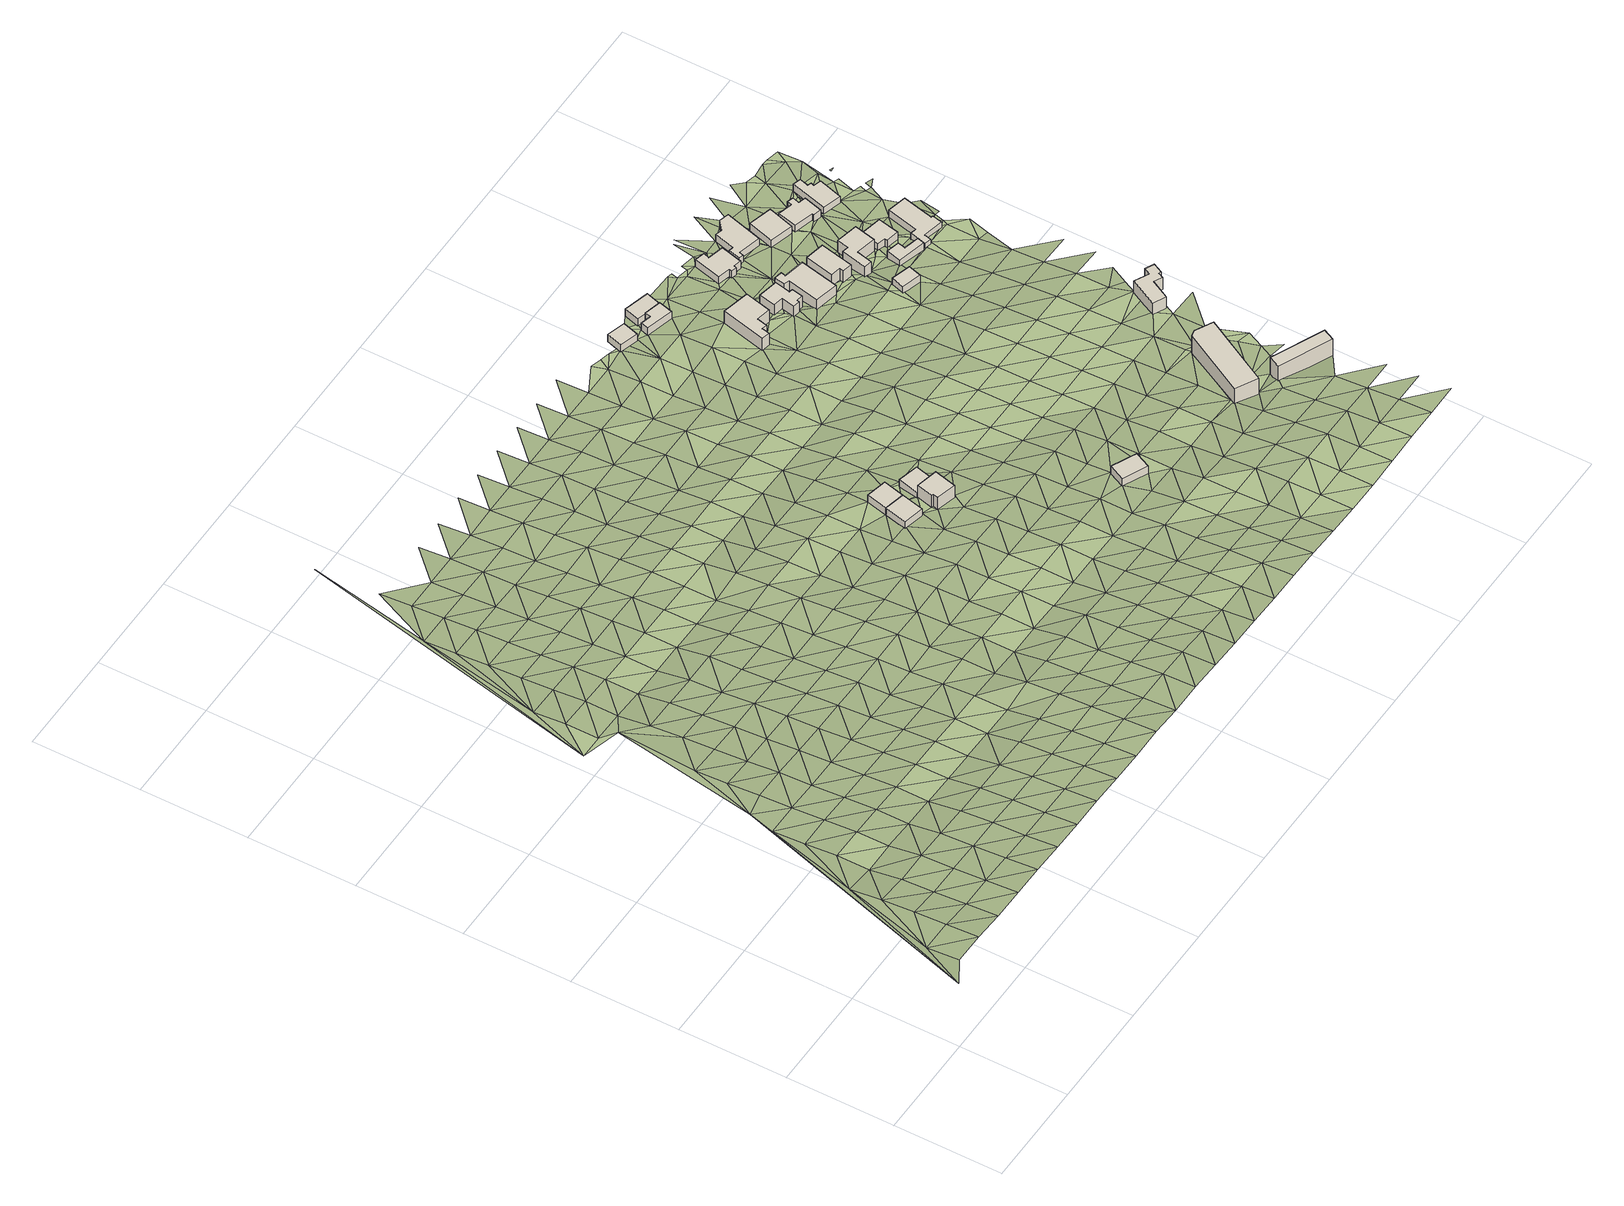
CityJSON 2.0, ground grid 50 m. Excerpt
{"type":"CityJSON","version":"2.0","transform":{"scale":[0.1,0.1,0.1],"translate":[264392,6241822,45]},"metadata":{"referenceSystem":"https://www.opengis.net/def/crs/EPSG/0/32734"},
"CityObjects":{
"building1":{"type":"Building","attributes":{"address":"9 Bideford Road Salt River Cape Town","building":"house","building:levels":1,"building_height":4.1,"plus_code":"4FRW3F73+F8G","ground_height":59.54,"roof_height":63.64},"geometry":[{"type":"Solid","lod":"1","boundaries":[[[[0,1,2,3]],[[1,4,5,2]],[[4,6,7,5]],[[6,0,3,7]],[[3,2,5,7]],[[6,4,1,0]]]]}]},
"building2":{"type":"Building","attributes":{"address":"7 Bideford Road Salt River Cape Town","building":"house","building:levels":1,"building_height":4.1,"plus_code":"4FRW3F73+G89","ground_height":59.38,"roof_height":63.48},"geometry":[{"type":"Solid","lod":"1","boundaries":[[[[8,9,10,11]],[[9,12,13,10]],[[12,14,15,13]],[[14,8,11,15]],[[11,10,13,15]],[[14,12,9,8]]]]}]},
"building3":{"type":"Building","attributes":{"address":"40 The Avenue Salt River Cape Town","building":"house","building:levels":2,"building_height":6.9,"plus_code":"4FRW3F73+F95","ground_height":60.58,"roof_height":67.48},"geometry":[{"type":"Solid","lod":"1","boundaries":[[[[16,17,18,19]],[[17,20,21,18]],[[20,22,23,21]],[[22,24,25,23]],[[24,26,27,25]],[[26,16,19,27]],[[19,18,21,23,25,27]],[[26,24,22,20,17,16]]]]}]},
"building4":{"type":"Building","attributes":{"address":"38 The Avenue Salt River Cape Town","building":"house","building:levels":1,"building_height":4.1,"plus_code":"4FRW3F73+FCJ","ground_height":58.5,"roof_height":62.6},"geometry":[{"type":"Solid","lod":"1","boundaries":[[[[28,29,30,31]],[[29,32,33,30]],[[32,34,35,33]],[[34,28,31,35]],[[31,30,33,35]],[[34,32,29,28]]]]}]},
"building5":{"type":"Building","attributes":{"address":"Queens Park Football Club","building":"clubhouse","building:levels":1,"building_height":4.1,"plus_code":"4FRW3F73+6HQ","ground_height":62.62,"roof_height":66.72},"geometry":[{"type":"Solid","lod":"1","boundaries":[[[[36,37,38,39]],[[37,40,41,38]],[[40,42,43,41]],[[42,36,39,43]],[[39,38,41,43]],[[42,40,37,36]]]]}]},
"building6":{"type":"Building","attributes":{"building":"yes","building:levels":1,"building_height":4.1,"plus_code":"4FRW3F83+2F8","ground_height":48.72,"roof_height":52.82},"geometry":[{"type":"Solid","lod":"1","boundaries":[[[[44,45,46,47]],[[45,48,49,46]],[[48,50,51,49]],[[50,44,47,51]],[[47,46,49,51]],[[50,48,45,44]]]]}]},
"building7":{"type":"Building","attributes":{"address":"32 The Avenue Woodstock 7925 Cape Town","building":"house","building:levels":1,"building_height":4.1,"plus_code":"4FRW3F73+XGQ","ground_height":49.24,"roof_height":53.34},"geometry":[{"type":"Solid","lod":"1","boundaries":[[[[52,53,54,55]],[[53,56,57,54]],[[56,58,59,57]],[[58,60,61,59]],[[60,62,63,61]],[[62,52,55,63]],[[55,54,57,59,61,63]],[[62,60,58,56,53,52]]]]}]},
"building8":{"type":"Building","attributes":{"address":"30 The Avenue Woodstock 7925 Cape Town","building":"house","building:levels":1,"building_height":4.1,"plus_code":"4FRW3F83+2H6","ground_height":48.59,"roof_height":52.69},"geometry":[{"type":"Solid","lod":"1","boundaries":[[[[64,65,66,67]],[[65,68,69,66]],[[68,70,71,69]],[[70,72,73,71]],[[72,64,67,73]],[[67,66,69,71,73]],[[72,70,68,65,64]]]]}]},
"building9":{"type":"Building","attributes":{"address":"98 Upper Balfour Street Salt River Cape Town","building":"house","building:levels":2,"building_height":6.9,"plus_code":"4FRW3F73+VJ7","ground_height":51.2,"roof_height":58.1},"geometry":[{"type":"Solid","lod":"1","boundaries":[[[[74,75,76,77]],[[75,78,79,76]],[[78,80,81,79]],[[80,82,83,81]],[[82,84,85,83]],[[84,86,87,85]],[[86,88,89,87]],[[88,74,77,89]],[[77,76,79,81,83,85,87,89]],[[88,86,84,82,80,78,75,74]]]]}]},
"building10":{"type":"Building","attributes":{"address":"100 Upper Balfour Street Salt River Cape Town","building":"house","building:levels":2,"building_height":6.9,"plus_code":"4FRW3F73+RMW","ground_height":50.18,"roof_height":57.08},"geometry":[{"type":"Solid","lod":"1","boundaries":[[[[90,91,92,93]],[[91,94,95,92]],[[94,96,97,95]],[[96,98,99,97]],[[98,100,101,99]],[[100,102,103,101]],[[102,104,105,103]],[[104,106,107,105]],[[106,108,109,107]],[[108,90,93,109]],[[93,92,95,97,99,101,103,105,107,109]],[[108,106,104,102,100,98,96,94,91,90]]]]}]},
"building11":{"type":"Building","attributes":{"building":"apartments","building:levels":3,"building:flats":"8","building_height":9.7,"plus_code":"4FRW3F73+6V9","ground_height":58.89,"roof_height":68.59},"geometry":[{"type":"Solid","lod":"1","boundaries":[[[[110,111,112,113]],[[111,114,115,112]],[[114,116,117,115]],[[116,118,119,117]],[[118,110,113,119]],[[113,112,115,117,119]],[[118,116,114,111,110]]]]}]},
"building12":{"type":"Building","attributes":{"address":"102 Upper Balfour Street Salt River Cape Town","building":"house","building:levels":2,"building_height":6.9,"plus_code":"4FRW3F73+RPG","ground_height":50.18,"roof_height":57.08},"geometry":[{"type":"Solid","lod":"1","boundaries":[[[[120,121,122,123]],[[121,124,125,122]],[[124,126,127,125]],[[126,128,129,127]],[[128,130,131,129]],[[130,132,133,131]],[[132,134,135,133]],[[134,120,123,135]],[[123,122,125,127,129,131,133,135]],[[134,132,130,128,126,124,121,120]]]]}]},
"building13":{"type":"Building","attributes":{"building":"apartments","building:levels":3,"building:flats":"4","building_height":9.7,"plus_code":"4FRW3F73+4XF","ground_height":60.26,"roof_height":69.96},"geometry":[{"type":"Solid","lod":"1","boundaries":[[[[136,137,138,139]],[[137,140,141,138]],[[140,142,143,141]],[[142,136,139,143]],[[139,138,141,143]],[[142,140,137,136]]]]}]},
"building14":{"type":"Building","attributes":{"address":"99 Upper Balfour Street Salt River Cape Town","building":"house","building:levels":1,"building_height":4.1,"plus_code":"4FRW3F73+XP3","ground_height":48.52,"roof_height":52.62},"geometry":[{"type":"Solid","lod":"1","boundaries":[[[[144,145,146,147]],[[145,148,149,146]],[[148,150,151,149]],[[150,152,153,151]],[[152,154,155,153]],[[154,156,157,155]],[[156,158,159,157]],[[158,160,161,159]],[[160,162,163,161]],[[162,144,147,163]],[[147,146,149,151,153,155,157,159,161,163]],[[162,160,158,156,154,152,150,148,145,144]]]]}]},
"building15":{"type":"Building","attributes":{"address":"104 Upper Balfour Street Salt River Cape Town","building":"house","building:levels":2,"building_height":6.9,"plus_code":"4FRW3F73+RQH","ground_height":51.45,"roof_height":58.35},"geometry":[{"type":"Solid","lod":"1","boundaries":[[[[164,165,166,167]],[[165,168,169,166]],[[168,170,171,169]],[[170,172,173,171]],[[172,174,175,173]],[[174,164,167,175]],[[167,166,169,171,173,175]],[[174,172,170,168,165,164]]]]}]},
"building16":{"type":"Building","attributes":{"building":"yes","building:levels":1,"amenity":"toilets","building_height":4.1,"plus_code":"4FRW3F73+PR4","ground_height":53.14,"roof_height":57.24},"geometry":[{"type":"Solid","lod":"1","boundaries":[[[[176,177,178,179]],[[177,180,181,178]],[[180,182,183,181]],[[182,176,179,183]],[[179,178,181,183]],[[182,180,177,176]]]]}]},
"building17":{"type":"Building","attributes":{"address":"101 Upper Balfour Street Salt River Cape Town","building":"house","building:levels":1,"building_height":4.1,"plus_code":"4FRW3F73+XQG","ground_height":47.98,"roof_height":52.08},"geometry":[{"type":"Solid","lod":"1","boundaries":[[[[184,185,186,187]],[[185,188,189,186]],[[188,190,191,189]],[[190,192,193,191]],[[192,194,195,193]],[[194,196,197,195]],[[196,198,199,197]],[[198,200,201,199]],[[200,202,203,201]],[[202,184,187,203]],[[187,186,189,191,193,195,197,199,201,203]],[[202,200,198,196,194,192,190,188,185,184]]]]}]},
"building18":{"type":"Building","attributes":{"address":"106 Upper Balfour Street Salt River Cape Town","building":"house","building:levels":2,"building_height":6.9,"plus_code":"4FRW3F73+QRX","ground_height":50.69,"roof_height":57.59},"geometry":[{"type":"Solid","lod":"1","boundaries":[[[[204,205,206,207]],[[205,208,209,206]],[[208,210,211,209]],[[210,212,213,211]],[[212,214,215,213]],[[214,216,217,215]],[[216,218,219,217]],[[218,204,207,219]],[[207,206,209,211,213,215,217,219]],[[218,216,214,212,210,208,205,204]]]]}]},
"building19":{"type":"Building","attributes":{"address":"45 Queens Park Road Woodstock Cape Town","building":"house","building:levels":2,"building_height":6.9,"plus_code":"4FRW3F73+9XP","ground_height":57.03,"roof_height":63.93},"geometry":[{"type":"Solid","lod":"1","boundaries":[[[[220,221,222,223]],[[221,224,225,222]],[[224,226,227,225]],[[226,228,229,227]],[[228,230,231,229]],[[230,232,233,231]],[[232,234,235,233]],[[234,236,237,235]],[[236,238,239,237]],[[238,220,223,239]],[[223,222,225,227,229,231,233,235,237,239]],[[238,236,234,232,230,228,226,224,221,220]]]]}]},
"building20":{"type":"Building","attributes":{"address":"Woodstock Cape Town","building":"house","building:levels":1,"building_height":4.1,"plus_code":"4FRW3F73+PVP","ground_height":51.09,"roof_height":55.19},"geometry":[{"type":"Solid","lod":"1","boundaries":[[[[240,241,242,243]],[[241,244,245,242]],[[244,246,247,245]],[[246,248,249,247]],[[248,250,251,249]],[[250,240,243,251]],[[243,242,245,247,249,251]],[[250,248,246,244,241,240]]]]}]},
"building21":{"type":"Building","attributes":{"address":"103 Upper Balfour Street Salt River Cape Town","building":"house","building:levels":1,"building_height":4.1,"plus_code":"4FRW3F73+WRP","ground_height":48.43,"roof_height":52.53},"geometry":[{"type":"Solid","lod":"1","boundaries":[[[[252,253,254,255]],[[253,256,257,254]],[[256,258,259,257]],[[258,252,255,259]],[[255,254,257,259]],[[258,256,253,252]]]]}]},
"building22":{"type":"Building","attributes":{"address":"108 Upper Balfour Street Salt River Cape Town","building":"house","building:levels":1,"building_height":4.1,"plus_code":"4FRW3F73+QWR","ground_height":50.17,"roof_height":54.27},"geometry":[{"type":"Solid","lod":"1","boundaries":[[[[260,261,262,263]],[[261,264,265,262]],[[264,266,267,265]],[[266,268,269,267]],[[268,270,271,269]],[[270,260,263,271]],[[263,262,265,267,269,271]],[[270,268,266,264,261,260]]]]}]},
"building23":{"type":"Building","attributes":{"address":"105 Upper Balfour Street Salt River Cape Town","building":"house","building:levels":1,"building_height":4.1,"plus_code":"4FRW3F73+WV8","ground_height":48.19,"roof_height":52.29},"geometry":[{"type":"Solid","lod":"1","boundaries":[[[[272,273,274,275]],[[273,276,277,274]],[[276,278,279,277]],[[278,280,281,279]],[[280,282,283,281]],[[282,284,285,283]],[[284,286,287,285]],[[286,288,289,287]],[[288,290,291,289]],[[290,272,275,291]],[[275,274,277,279,281,283,285,287,289,291]],[[290,288,286,284,282,280,278,276,273,272]]]]}]},
"building24":{"type":"Building","attributes":{"address":"110 Upper Balfour Street Salt River Cape Town","building":"house","building:levels":1,"building_height":4.1,"plus_code":"4FRW3F73+QXF","ground_height":49.71,"roof_height":53.81},"geometry":[{"type":"Solid","lod":"1","boundaries":[[[[292,293,294,295]],[[293,296,297,294]],[[296,298,299,297]],[[298,300,301,299]],[[300,302,303,301]],[[302,304,305,303]],[[304,306,307,305]],[[306,308,309,307]],[[308,310,311,309]],[[310,292,295,311]],[[295,294,297,299,301,303,305,307,309,311]],[[310,308,306,304,302,300,298,296,293,292]]]]}]},
"building25":{"type":"Building","attributes":{"address":"107 Upper Balfour Street Salt River Cape Town","building":"house","building:levels":1,"building_height":4.1,"plus_code":"4FRW3F73+WW5","ground_height":47.92,"roof_height":52.02},"geometry":[{"type":"Solid","lod":"1","boundaries":[[[[312,313,314,315]],[[313,316,317,314]],[[316,318,319,317]],[[318,320,321,319]],[[320,322,323,321]],[[322,324,325,323]],[[324,326,327,325]],[[326,312,315,327]],[[315,314,317,319,321,323,325,327]],[[326,324,322,320,318,316,313,312]]]]}]},
"terrain1":{"type":"TINRelief","geometry":[{"type":"CompositeSurface","lod":"1","boundaries":[[[328,329,330]],[[328,331,329]],[[329,332,330]],[[329,331,333]],[[334,329,333]],[[335,329,334]],[[331,336,333]],[[335,332,329]],[[337,334,333]],[[330,332,338]],[[337,333,336]],[[335,334,339]],[[334,337,339]],[[332,335,340]],[[336,341,337]],[[339,342,335]],[[343,330,338]],[[340,335,342]],[[339,337,344]],[[344,337,341]],[[332,340,345]],[[346,342,339]],[[347,332,345]],[[344,346,339]],[[342,348,340]],[[347,338,332]],[[344,341,349]],[[346,348,342]],[[345,340,350]],[[348,350,340]],[[346,344,351]],[[344,349,352]],[[347,345,353]],[[348,346,351]],[[350,353,345]],[[344,352,351]],[[354,338,347]],[[353,354,347]],[[350,348,355]],[[352,349,356]],[[351,357,348]],[[358,343,338]],[[350,355,353]],[[354,358,338]],[[348,357,355]],[[352,359,351]],[[356,359,352]],[[354,353,360]],[[357,351,361]],[[343,358,362]],[[353,355,360]],[[359,361,351]],[[358,354,363]],[[364,343,362]],[[360,363,354]],[[355,357,365]],[[356,366,359]],[[367,343,364]],[[361,368,357]],[[362,358,369]],[[355,365,360]],[[358,363,370]],[[357,368,365]],[[361,359,371]],[[362,369,364]],[[369,358,370]],[[359,366,371]],[[363,360,372]],[[367,373,343]],[[368,361,374]],[[372,360,365]],[[367,364,375]],[[371,374,361]],[[370,363,376]],[[375,364,369]],[[377,365,368]],[[376,363,372]],[[366,378,371]],[[368,374,377]],[[379,367,375]],[[380,369,370]],[[372,365,381]],[[370,376,382]],[[374,371,383]],[[384,385,386]],[[387,367,379]],[[377,381,365]],[[386,373,384]],[[367,387,373]],[[380,370,382]],[[383,371,378]],[[375,369,388]],[[376,372,389]],[[385,390,386]],[[374,391,377]],[[372,381,389]],[[369,380,388]],[[391,374,383]],[[379,375,392]],[[376,393,382]],[[381,377,394]],[[395,384,373]],[[393,376,389]],[[396,373,387]],[[385,384,397]],[[387,379,392]],[[378,398,383]],[[392,375,388]],[[394,377,391]],[[395,373,396]],[[399,380,382]],[[381,400,389]],[[384,395,397]],[[393,401,382]],[[390,385,402]],[[396,387,403]],[[391,383,404]],[[400,381,394]],[[405,386,390]],[[387,392,403]],[[399,382,401]],[[383,398,404]],[[406,388,380]],[[407,393,389]],[[402,385,397]],[[394,391,408]],[[389,400,407]],[[409,395,396]],[[403,410,396]],[[380,399,406]],[[404,408,391]],[[411,392,388]],[[401,393,412]],[[413,390,402]],[[409,396,410]],[[393,407,412]],[[414,397,395]],[[403,392,411]],[[400,394,415]],[[398,416,404]],[[413,417,390]],[[411,388,406]],[[394,408,418]],[[399,401,419]],[[400,415,407]],[[420,390,417]],[[395,409,414]],[[412,421,401]],[[394,418,415]],[[402,397,422]],[[423,410,403]],[[408,404,424]],[[399,419,406]],[[390,420,405]],[[403,411,423]],[[419,401,421]],[[424,404,416]],[[422,413,402]],[[412,407,425]],[[422,397,414]],[[410,426,409]],[[408,427,418]],[[425,407,415]],[[406,428,411]],[[423,426,410]],[[408,424,427]],[[413,429,417]],[[430,421,412]],[[386,405,431]],[[428,406,419]],[[414,409,432]],[[418,433,415]],[[413,422,429]],[[425,430,412]],[[423,411,434]],[[424,416,435]],[[426,432,409]],[[418,427,433]],[[434,411,428]],[[436,420,417]],[[422,414,437]],[[438,419,421]],[[415,439,425]],[[429,440,417]],[[430,441,421]],[[424,442,427]],[[432,437,414]],[[439,415,433]],[[423,443,426]],[[419,438,428]],[[436,417,440]],[[423,434,444]],[[438,421,441]],[[435,442,424]],[[445,405,420]],[[429,422,446]],[[430,425,447]],[[433,427,448]],[[437,446,422]],[[423,444,443]],[[439,449,425]],[[432,426,450]],[[434,428,451]],[[420,436,445]],[[442,448,427]],[[452,440,429]],[[441,430,447]],[[428,438,451]],[[425,449,447]],[[437,432,450]],[[439,433,453]],[[446,452,429]],[[426,443,450]],[[434,454,444]],[[455,442,435]],[[456,405,445]],[[448,453,433]],[[440,457,436]],[[454,434,451]],[[438,441,458]],[[459,449,439]],[[405,456,460]],[[452,457,440]],[[447,461,441]],[[446,437,462]],[[443,444,463]],[[442,464,448]],[[450,465,437]],[[453,459,439]],[[445,436,466]],[[438,458,451]],[[444,454,463]],[[461,458,441]],[[464,442,455]],[[447,449,467]],[[457,466,436]],[[437,465,462]],[[452,446,468]],[[450,443,469]],[[453,448,470]],[[459,467,449]],[[456,445,471]],[[472,454,451]],[[469,443,463]],[[448,464,470]],[[457,452,468]],[[473,461,447]],[[466,471,445]],[[446,462,468]],[[472,451,458]],[[474,465,450]],[[459,453,475]],[[467,473,447]],[[460,456,476]],[[469,474,450]],[[470,475,453]],[[463,454,477]],[[464,455,478]],[[471,476,456]],[[454,472,479]],[[457,480,466]],[[481,458,461]],[[468,482,457]],[[473,483,461]],[[462,465,484]],[[477,469,463]],[[459,485,467]],[[464,478,470]],[[474,486,465]],[[477,454,479]],[[459,475,487]],[[455,488,478]],[[458,481,472]],[[457,482,480]],[[461,483,481]],[[471,466,489]],[[462,484,468]],[[465,486,484]],[[459,487,485]],[[474,469,490]],[[473,467,491]],[[475,470,492]],[[476,471,489]],[[472,493,479]],[[466,480,489]],[[490,469,477]],[[492,470,478]],[[494,482,468]],[[483,473,491]],[[472,481,493]],[[467,485,491]],[[486,474,495]],[[487,475,496]],[[468,484,494]],[[490,495,474]],[[496,475,492]],[[480,482,497]],[[498,477,479]],[[499,478,488]],[[489,500,476]],[[493,501,479]],[[502,484,486]],[[481,483,503]],[[485,487,504]],[[482,494,497]],[[491,505,483]],[[490,477,498]],[[478,499,492]],[[506,476,500]],[[502,486,495]],[[498,479,501]],[[504,487,496]],[[488,507,499]],[[489,480,508]],[[481,503,493]],[[483,505,503]],[[509,494,484]],[[491,485,510]],[[508,480,497]],[[511,495,490]],[[496,492,512]],[[509,484,502]],[[510,485,504]],[[513,500,489]],[[501,493,514]],[[490,498,511]],[[492,499,512]],[[515,505,491]],[[508,513,489]],[[514,493,503]],[[497,494,516]],[[494,509,517]],[[510,515,491]],[[518,502,495]],[[501,519,498]],[[504,496,520]],[[511,521,495]],[[512,522,496]],[[516,508,497]],[[499,507,523]],[[513,524,500]],[[516,494,517]],[[519,501,514]],[[502,518,509]],[[525,503,505]],[[520,510,504]],[[518,495,521]],[[515,526,505]],[[520,496,522]],[[511,498,527]],[[499,523,512]],[[528,500,524]],[[507,529,523]],[[527,498,519]],[[505,526,525]],[[513,508,530]],[[509,531,517]],[[514,503,532]],[[508,516,533]],[[534,521,511]],[[515,510,535]],[[522,512,536]],[[509,518,531]],[[510,520,537]],[[524,513,530]],[[519,514,532]],[[508,533,530]],[[534,511,527]],[[503,525,532]],[[523,536,512]],[[516,517,538]],[[526,515,535]],[[510,537,535]],[[522,539,520]],[[531,538,517]],[[518,521,540]],[[521,534,541]],[[536,539,522]],[[542,533,516]],[[543,527,519]],[[544,523,529]],[[530,545,524]],[[532,546,519]],[[518,540,531]],[[547,525,526]],[[537,520,548]],[[538,542,516]],[[540,521,541]],[[535,549,526]],[[523,544,536]],[[550,524,545]],[[543,519,546]],[[539,548,520]],[[529,551,544]],[[530,533,552]],[[534,527,553]],[[525,547,532]],[[526,549,547]],[[538,531,554]],[[537,555,535]],[[542,552,533]],[[553,541,534]],[[539,536,556]],[[554,531,540]],[[553,527,543]],[[548,555,537]],[[557,545,530]],[[558,546,532]],[[536,544,556]],[[538,559,542]],[[549,535,560]],[[552,557,530]],[[532,547,558]],[[548,539,561]],[[559,538,554]],[[555,560,535]],[[562,540,541]],[[541,553,563]],[[556,561,539]],[[543,546,564]],[[544,551,565]],[[557,566,545]],[[558,567,546]],[[542,568,552]],[[540,562,554]],[[547,549,569]],[[542,559,570]],[[562,541,563]],[[560,571,549]],[[543,564,553]],[[548,572,555]],[[544,565,556]],[[573,545,566]],[[546,567,564]],[[548,561,574]],[[551,575,565]],[[569,558,547]],[[542,570,568]],[[549,571,569]],[[557,552,576]],[[554,577,559]],[[548,574,572]],[[578,563,553]],[[560,555,579]],[[561,556,580]],[[554,562,577]],[[581,567,558]],[[566,557,576]],[[552,568,576]],[[578,553,564]],[[580,556,565]],[[559,582,570]],[[571,560,579]],[[558,569,583]],[[555,572,579]],[[561,584,574]],[[558,583,581]],[[582,559,577]],[[562,563,585]],[[1,564,567]],[[563,578,586]],[[584,561,580]],[[568,570,587]],[[588,565,575]],[[567,581,1]],[[576,589,566]],[[562,585,577]],[[569,571,590]],[[572,574,591]],[[570,582,587]],[[585,563,586]],[[579,592,571]],[[565,588,580]],[[578,564,593]],[[594,566,589]],[[591,574,584]],[[575,595,588]],[[576,568,596]],[[583,569,590]],[[583,597,581]],[[571,592,590]],[[593,564,1]],[[598,582,577]],[[579,572,599]],[[596,568,587]],[[578,600,586]],[[580,601,584]],[[598,577,585]],[[599,572,591]],[[602,589,576]],[[22,597,583]],[[580,588,601]],[[578,593,600]],[[603,592,579]],[[596,602,576]],[[583,590,604]],[[583,604,22]],[[587,582,605]],[[582,598,606]],[[599,603,579]],[[17,597,22]],[[607,585,586]],[[591,584,608]],[[588,595,609]],[[600,610,586]],[[601,611,584]],[[597,17,16]],[[605,596,587]],[[17,22,20]],[[597,16,0]],[[602,612,589]],[[605,582,606]],[[600,593,12]],[[585,607,598]],[[590,592,613]],[[608,599,591]],[[607,586,610]],[[603,614,592]],[[608,584,611]],[[588,615,601]],[[616,0,16]],[[617,22,604]],[[618,589,612]],[[604,590,613]],[[592,614,613]],[[609,615,588]],[[0,616,619]],[[0,619,12]],[[602,596,620]],[[598,621,606]],[[596,605,622]],[[26,616,16]],[[610,600,623]],[[603,599,624]],[[611,601,625]],[[600,12,623]],[[598,607,621]],[[599,608,626]],[[612,602,620]],[[627,12,619]],[[604,628,617]],[[596,622,620]],[[615,625,601]],[[616,26,629]],[[614,603,624]],[[628,604,613]],[[599,626,624]],[[12,627,623]],[[605,606,630]],[[610,631,607]],[[611,632,608]],[[621,633,606]],[[627,619,29]],[[615,609,634]],[[631,610,623]],[[625,632,611]],[[617,635,26]],[[630,622,605]],[[620,636,612]],[[630,606,633]],[[617,628,635]],[[26,635,629]],[[607,637,621]],[[613,614,638]],[[639,626,608]],[[624,640,614]],[[629,635,29]],[[627,641,623]],[[625,615,642]],[[643,612,636]],[[607,631,637]],[[632,639,608]],[[627,29,641]],[[620,622,644]],[[628,613,638]],[[614,640,638]],[[634,642,615]],[[633,621,645]],[[624,626,646]],[[644,622,630]],[[635,641,29]],[[631,623,647]],[[648,632,625]],[[645,621,637]],[[639,649,626]],[[650,636,620]],[[628,651,635]],[[641,647,623]],[[648,625,642]],[[649,646,626]],[[633,652,630]],[[653,640,624]],[[644,650,620]],[[651,628,638]],[[631,654,637]],[[655,639,632]],[[633,645,652]],[[624,646,653]],[[635,656,641]],[[642,634,657]],[[654,631,647]],[[655,632,648]],[[644,630,658]],[[650,659,636]],[[656,635,651]],[[660,645,637]],[[661,638,640]],[[630,652,658]],[[640,653,662]],[[37,646,649]],[[647,641,663]],[[664,649,639]],[[636,659,665]],[[654,660,637]],[[639,655,666]],[[638,661,651]],[[667,648,642]],[[663,641,656]],[[661,640,662]],[[657,668,642]],[[669,650,644]],[[645,670,652]],[[671,644,658]],[[664,639,666]],[[647,672,654]],[[649,664,37]],[[660,670,645]],[[668,667,642]],[[656,651,673]],[[655,648,674]],[[669,644,671]],[[672,647,663]],[[659,650,675]],[[651,661,673]],[[658,652,676]],[[660,654,677]],[[674,666,655]],[[662,653,678]],[[670,679,652]],[[674,648,667]],[[680,663,656]],[[657,681,668]],[[650,669,675]],[[677,654,672]],[[37,664,682]],[[40,37,682]],[[678,653,40]],[[652,679,676]],[[673,680,656]],[[671,658,683]],[[661,662,684]],[[685,659,675]],[[670,660,686]],[[663,687,672]],[[664,666,688]],[[660,677,689]],[[666,674,690]],[[682,678,40]],[[661,684,673]],[[667,668,691]],[[658,676,683]],[[680,687,663]],[[684,662,678]],[[681,692,668]],[[693,669,671]],[[679,670,686]],[[688,682,664]],[[660,689,686]],[[666,690,688]],[[667,691,674]],[[691,668,692]],[[694,685,675]],[[677,672,695]],[[673,696,680]],[[669,697,675]],[[693,671,683]],[[687,698,672]],[[696,673,684]],[[699,694,675]],[[676,679,700]],[[689,677,695]],[[678,682,701]],[[702,690,674]],[[686,703,679]],[[672,698,695]],[[682,688,704]],[[697,669,693]],[[687,680,705]],[[692,681,706]],[[699,675,697]],[[702,674,691]],[[679,703,700]],[[680,696,705]],[[682,704,701]],[[707,683,676]],[[689,708,686]],[[684,678,709]],[[699,697,710]],[[698,687,711]],[[688,690,712]],[[695,708,689]],[[690,702,713]],[[693,714,697]],[[709,696,684]],[[715,691,692]],[[676,700,707]],[[705,711,687]],[[709,678,701]],[[706,716,692]],[[710,697,45]],[[693,683,717]],[[703,686,718]],[[712,704,688]],[[712,690,713]],[[719,714,693]],[[697,714,719]],[[698,720,695]],[[691,715,702]],[[708,718,686]],[[715,692,716]],[[721,705,696]],[[717,683,707]],[[698,711,720]],[[693,722,719]],[[700,703,723]],[[704,724,701]],[[721,696,709]],[[717,722,693]],[[708,695,725]],[[702,726,713]],[[718,727,703]],[[704,712,724]],[[700,723,707]],[[703,727,723]],[[711,705,728]],[[729,716,706]],[[720,725,695]],[[702,715,726]],[[719,722,730]],[[719,730,731]],[[728,705,721]],[[718,708,732]],[[733,709,701]],[[724,734,701]],[[730,735,731]],[[713,736,712]],[[737,720,711]],[[708,725,732]],[[738,713,726]],[[739,723,727]],[[707,723,75]],[[707,75,717]],[[709,733,721]],[[715,716,740]],[[730,741,735]],[[735,68,731]],[[722,717,742]],[[737,711,728]],[[733,701,734]],[[729,743,716]],[[730,744,741]],[[727,718,745]],[[724,712,746]],[[713,738,736]],[[739,727,747]],[[748,735,741]],[[748,741,744]],[[739,747,749]],[[725,720,750]],[[715,740,726]],[[732,745,718]],[[740,716,743]],[[728,721,751]],[[746,712,736]],[[750,720,737]],[[752,742,717]],[[753,734,724]],[[717,75,752]],[[721,733,751]],[[754,732,725]],[[726,755,738]],[[727,756,747]],[[727,745,757]],[[746,753,724]],[[758,747,759]],[[760,737,728]],[[743,729,761]],[[754,725,750]],[[755,726,740]],[[762,736,738]],[[751,760,728]],[[757,756,727]],[[742,763,52]],[[745,732,764]],[[733,734,765]],[[753,766,734]],[[742,752,763]],[[747,756,759]],[[737,767,750]],[[752,75,74]],[[764,732,754]],[[738,755,768]],[[763,769,52]],[[738,768,762]],[[733,765,751]],[[740,743,770]],[[760,767,737]],[[765,734,766]],[[761,771,743]],[[772,757,745]],[[773,759,774]],[[759,756,774]],[[736,775,746]],[[773,776,759]],[[755,740,770]],[[772,745,764]],[[770,743,771]],[[776,74,759]],[[756,757,777]],[[746,775,753]],[[763,752,778]],[[779,754,750]],[[751,780,760]],[[774,781,773]],[[767,782,750]],[[774,756,781]],[[752,74,778]],[[783,777,757]],[[784,769,763]],[[768,785,762]],[[780,751,765]],[[74,776,786]],[[766,753,775]],[[754,779,764]],[[787,768,755]],[[788,757,772]],[[783,757,788]],[[750,782,779]],[[777,789,790]],[[74,786,778]],[[140,762,785]],[[791,762,140]],[[767,760,792]],[[793,771,761]],[[777,783,789]],[[787,755,770]],[[90,786,776]],[[785,768,787]],[[763,778,794]],[[760,780,792]],[[795,784,763]],[[763,794,795]],[[772,764,796]],[[765,766,797]],[[783,798,789]],[[799,800,801]],[[782,767,802]],[[803,770,771]],[[762,791,111]],[[799,789,798]],[[804,766,775]],[[126,786,90]],[[764,779,796]],[[800,90,801]],[[805,778,786]],[[783,788,806]],[[780,765,797]],[[798,800,799]],[[792,802,767]],[[797,766,804]],[[794,778,807]],[[784,795,808]],[[90,800,126]],[[791,140,809]],[[788,772,810]],[[811,786,126]],[[807,778,805]],[[805,786,811]],[[812,795,794]],[[779,782,813]],[[770,814,787]],[[796,810,772]],[[787,136,785]],[[807,150,794]],[[780,815,792]],[[775,816,804]],[[817,807,805]],[[802,813,782]],[[812,794,150]],[[811,126,124]],[[806,788,818]],[[815,780,797]],[[797,804,816]],[[791,809,819]],[[150,820,812]],[[821,796,779]],[[111,791,822]],[[811,823,805]],[[788,810,818]],[[791,819,822]],[[124,121,824]],[[810,796,825]],[[826,806,827]],[[802,792,828]],[[813,821,779]],[[140,137,809]],[[806,826,824]],[[824,811,124]],[[811,829,823]],[[820,150,830]],[[831,823,829]],[[827,806,818]],[[815,828,792]],[[832,826,827]],[[150,148,830]],[[833,810,825]],[[177,825,796]],[[829,811,834]],[[797,816,835]],[[826,165,824]],[[111,836,816]],[[837,813,802]],[[145,838,148]],[[821,839,796]],[[818,810,840]],[[833,840,810]],[[815,797,841]],[[842,829,834]],[[818,843,827]],[[809,844,819]],[[838,830,148]],[[829,842,845]],[[796,839,177]],[[824,846,811]],[[828,837,802]],[[144,838,145]],[[829,845,144]],[[111,822,847]],[[840,843,818]],[[822,819,847]],[[836,835,816]],[[830,838,848]],[[811,849,834]],[[847,836,111]],[[824,165,846]],[[833,850,840]],[[851,821,813]],[[835,841,797]],[[144,845,852]],[[853,843,840]],[[811,846,849]],[[837,851,813]],[[192,838,144]],[[854,855,834]],[[833,180,856]],[[144,852,192]],[[857,828,815]],[[841,858,815]],[[859,850,833]],[[165,164,846]],[[860,838,192]],[[839,856,177]],[[843,853,164]],[[859,833,856]],[[856,180,177]],[[861,839,821]],[[854,834,849]],[[828,862,837]],[[841,835,863]],[[857,815,858]],[[851,861,821]],[[864,865,850]],[[205,164,853]],[[850,859,866]],[[853,208,205]],[[867,856,839]],[[835,836,868]],[[866,864,850]],[[841,857,858]],[[857,862,828]],[[854,849,869]],[[837,870,851]],[[188,192,190]],[[846,164,871]],[[861,867,839]],[[846,872,849]],[[873,865,864]],[[874,869,849]],[[856,875,859]],[[837,862,870]],[[164,205,871]],[[185,854,869]],[[876,864,866]],[[188,877,192]],[[873,864,876]],[[851,878,861]],[[871,872,846]],[[874,185,869]],[[867,879,856]],[[880,871,205]],[[862,857,881]],[[880,205,204]],[[866,882,876]],[[879,875,856]],[[851,870,878]],[[882,866,250]],[[883,873,876]],[[188,185,877]],[[884,876,882]],[[873,883,204]],[[867,861,885]],[[886,250,887]],[[888,872,871]],[[870,862,889]],[[889,862,881]],[[890,882,250]],[[891,872,888]],[[878,885,861]],[[892,879,867]],[[874,893,185]],[[875,879,894]],[[894,886,875]],[[871,880,895]],[[204,895,880]],[[896,888,871]],[[886,897,250]],[[898,872,891]],[[894,879,892]],[[253,872,898]],[[250,897,890]],[[893,874,253]],[[897,886,894]],[[899,204,883]],[[892,867,900]],[[888,896,901]],[[253,898,891]],[[902,878,870]],[[900,867,885]],[[903,890,897]],[[871,895,896]],[[893,904,185]],[[903,270,890]],[[905,903,897]],[[899,883,270]],[[895,204,899]],[[253,891,906]],[[253,906,893]],[[907,892,908]],[[906,891,909]],[[878,910,885]],[[903,905,293]],[[270,903,293]],[[900,911,892]],[[885,912,900]],[[899,913,895]],[[293,899,270]],[[911,908,892]],[[914,895,913]],[[895,914,280]],[[282,280,284]],[[893,906,915]],[[916,913,899]],[[280,914,917]],[[913,916,914]],[[906,284,918]],[[284,280,917]],[[912,919,900]],[[911,900,919]],[[920,908,911]],[[920,921,908]],[[893,922,923]],[[924,899,293]],[[914,918,917]],[[922,893,915]],[[921,925,926]],[[917,918,284]],[[924,916,899]],[[911,919,920]],[[925,921,920]],[[906,918,915]],[[925,927,926]],[[924,293,927]],[[925,928,929]],[[918,930,915]],[[927,925,929]],[[931,922,915]],[[932,933,930]],[[916,924,934]],[[313,933,935]],[[916,934,936]],[[916,937,313]],[[916,936,937]],[[930,933,938]],[[939,934,924]],[[940,931,915]],[[313,938,933]],[[934,941,936]],[[915,930,942]],[[943,937,936]],[[313,937,938]],[[942,940,915]],[[939,944,945]],[[938,946,930]],[[946,942,930]],[[937,946,938]],[[940,942,947]],[[948,949,950]],[[951,947,942]],[[946,951,942]]]}]}
},
"vertices":[
[2296,1660,145],[2202,1682,145],[2202,1682,186],[2296,1660,186],[2177,1577,145],[2177,1577,186],[2272,1555,145],[2272,1555,186],
[2202,1682,144],[2296,1660,144],[2296,1660,185],[2202,1682,185],[2320,1759,144],[2320,1759,185],[2224,1780,144],[2224,1780,185],
[2340,1619,156],[2323,1542,156],[2323,1542,225],[2340,1619,225],[2331,1540,156],[2331,1540,225],[2325,1515,156],[2325,1515,225],[2416,1493,156],[2416,1493,225],[2441,1596,156],[2441,1596,225],
[2439,1600,135],[2463,1698,135],[2463,1698,176],[2439,1600,176],[2368,1721,135],[2368,1721,176],[2344,1623,135],[2344,1623,176],
[2797,947,176],[2911,895,176],[2911,895,217],[2797,947,217],[2946,970,176],[2946,970,217],[2833,1023,176],[2833,1023,217],
[2601,3141,37],[2517,3166,37],[2517,3166,78],[2601,3141,78],[2495,3092,37],[2495,3092,78],[2579,3067,37],[2579,3067,78],
[2767,3076,42],[2690,3096,42],[2690,3096,83],[2767,3076,83],[2683,3068,42],[2683,3068,83],[2634,3081,42],[2634,3081,83],[2624,3044,42],[2624,3044,83],[2750,3011,42],[2750,3011,83],
[2767,3076,36],[2788,3146,36],[2788,3146,77],[2767,3076,77],[2672,3178,36],[2672,3178,77],[2650,3108,36],[2650,3108,77],[2690,3096,36],[2690,3096,77],
[2949,2782,62],[2822,2811,62],[2822,2811,131],[2949,2782,131],[2774,2605,62],[2774,2605,131],[2812,2596,62],[2812,2596,131],[2821,2632,62],[2821,2632,131],[2844,2626,62],[2844,2626,131],[2855,2675,62],[2855,2675,131],[2920,2660,62],[2920,2660,131],
[3070,2722,52],[2978,2740,52],[2978,2740,121],[3070,2722,121],[2962,2664,52],[2962,2664,121],[3008,2655,52],[3008,2655,121],[2996,2593,52],[2996,2593,121],[3028,2587,52],[3028,2587,121],[3031,2599,52],[3031,2599,121],[3061,2593,52],[3061,2593,121],[3071,2645,52],[3071,2645,121],[3055,2649,52],[3055,2649,121],
[3531,759,139],[3698,1071,139],[3698,1071,236],[3531,759,236],[3618,1113,139],[3618,1113,236],[3587,1106,139],[3587,1106,236],[3430,813,139],[3430,813,236],
[3218,2688,52],[3121,2708,52],[3121,2708,121],[3218,2688,121],[3126,2730,52],[3126,2730,121],[3089,2738,52],[3089,2738,121],[3079,2687,52],[3079,2687,121],[3104,2681,52],[3104,2681,121],[3072,2532,52],[3072,2532,121],[3180,2509,52],[3180,2509,121],
[3854,613,153],[3878,665,153],[3878,665,250],[3854,613,250],[3639,773,153],[3639,773,250],[3615,721,153],[3615,721,250],
[3156,3022,35],[3083,3040,35],[3083,3040,76],[3156,3022,76],[3091,3069,35],[3091,3069,76],[3045,3080,35],[3045,3080,76],[3012,2951,35],[3012,2951,76],[3070,2937,35],[3070,2937,76],[3067,2924,35],[3067,2924,76],[3092,2918,35],[3092,2918,76],[3096,2931,35],[3096,2931,76],[3131,2922,35],[3131,2922,76],
[3329,2663,64],[3238,2681,64],[3238,2681,133],[3329,2663,133],[3210,2547,64],[3210,2547,133],[3255,2538,64],[3255,2538,133],[3251,2519,64],[3251,2519,133],[3297,2510,64],[3297,2510,133],
[3311,2278,81],[3400,2253,81],[3400,2253,122],[3311,2278,122],[3418,2313,81],[3418,2313,122],[3329,2339,81],[3329,2339,122],
[3278,2925,30],[3326,3099,30],[3326,3099,71],[3278,2925,71],[3281,3111,30],[3281,3111,71],[3239,3076,30],[3239,3076,71],[3208,3085,30],[3208,3085,71],[3182,2989,30],[3182,2989,71],[3162,2994,30],[3162,2994,71],[3147,2938,30],[3147,2938,71],[3168,2932,30],[3168,2932,71],[3174,2953,30],[3174,2953,71],
[3489,2606,57],[3388,2628,57],[3388,2628,126],[3489,2606,126],[3376,2574,57],[3376,2574,126],[3347,2580,57],[3347,2580,126],[3321,2461,57],[3321,2461,126],[3358,2453,57],[3358,2453,126],[3375,2527,57],[3375,2527,126],[3467,2507,57],[3467,2507,126],
[3761,1481,120],[3696,1353,120],[3696,1353,189],[3761,1481,189],[3754,1324,120],[3754,1324,189],[3798,1411,120],[3798,1411,189],[3836,1392,120],[3836,1392,189],[3848,1416,120],[3848,1416,189],[3858,1411,120],[3858,1411,189],[3881,1457,120],[3881,1457,189],[3840,1477,120],[3840,1477,189],[3825,1448,120],[3825,1448,189],
[3460,2442,61],[3442,2372,61],[3442,2372,102],[3460,2442,102],[3573,2340,61],[3573,2340,102],[3582,2374,61],[3582,2374,102],[3512,2391,61],[3512,2391,102],[3520,2427,61],[3520,2427,102],
[3399,2847,34],[3434,2969,34],[3434,2969,75],[3399,2847,75],[3325,2999,34],[3325,2999,75],[3291,2877,34],[3291,2877,75],
[3497,2583,52],[3479,2497,52],[3479,2497,93],[3497,2583,93],[3518,2489,52],[3518,2489,93],[3515,2476,52],[3515,2476,93],[3576,2463,52],[3576,2463,93],[3597,2562,52],[3597,2562,93],
[3410,2839,32],[3500,2815,32],[3500,2815,73],[3410,2839,73],[3498,2805,32],[3498,2805,73],[3535,2795,32],[3535,2795,73],[3559,2883,32],[3559,2883,73],[3526,2892,32],[3526,2892,73],[3535,2925,32],[3535,2925,73],[3506,2933,32],[3506,2933,73],[3500,2911,32],[3500,2911,73],[3434,2929,32],[3434,2929,73],
[3752,2539,47],[3663,2559,47],[3663,2559,88],[3752,2539,88],[3629,2413,47],[3629,2413,88],[3603,2419,47],[3603,2419,88],[3585,2341,47],[3585,2341,88],[3615,2334,47],[3615,2334,88],[3623,2366,47],[3623,2366,88],[3717,2345,47],[3717,2345,88],[3728,2393,47],[3728,2393,88],[3719,2395,47],[3719,2395,88],
[3641,2770,29],[3673,2881,29],[3673,2881,70],[3641,2770,70],[3638,2891,29],[3638,2891,70],[3643,2907,29],[3643,2907,70],[3626,2912,29],[3626,2912,70],[3638,2954,29],[3638,2954,70],[3602,2964,29],[3602,2964,70],[3555,2794,29],[3555,2794,70],
[129,80,351],[129,230,338],[1,3,374],[279,80,347],[279,680,287],[279,230,335],[279,380,324],[279,530,310],[429,80,332],[429,230,318],[429,1130,236],[429,380,304],[429,680,265],[579,80,332],[429,530,294],[471,1257,226],[579,230,318],[429,830,265],[579,380,304],[429,980,249],[579,530,294],[730,80,325],[579,680,265],[730,380,296],[730,230,310],[579,830,265],[579,980,249],[730,680,257],[880,80,320],[730,530,285],[579,1130,236],[880,230,304],[730,830,257],[880,380,293],[579,1280,226],[730,980,242],[579,1430,212],[880,680,250],[1030,80,314],[579,1580,199],[880,530,279],[730,1280,219],[730,1130,229],[1030,230,299],[880,830,250],[648,1978,138],[1030,380,289],[730,1430,202],[880,980,236],[1030,530,273],[1180,80,312],[730,1580,187],[880,1280,211],[1030,680,244],[880,1130,224],[1180,230,297],[579,2030,138],[579,2180,138],[469,2029,138],[730,1730,173],[880,1430,195],[1030,830,244],[579,2330,123],[1180,380,286],[880,1580,181],[1030,980,229],[1180,530,271],[730,2030,130],[730,1880,157],[730,2180,130],[1330,80,305],[1030,1280,202],[1180,680,239],[1030,1130,218],[730,2330,114],[880,1730,165],[1330,230,293],[730,2930,61],[1030,1430,190],[1180,830,239],[1330,380,280],[880,2030,121],[880,1880,152],[1030,1580,178],[1180,980,225],[730,2480,100],[880,2180,121],[1330,680,233],[1481,80,298],[730,2630,88],[1330,530,265],[1180,1280,197],[730,2780,75],[1180,1130,212],[880,2330,109],[1030,1730,160],[1481,230,288],[1330,830,233],[1030,1880,149],[1481,380,275],[1180,1430,184],[880,2480,95],[1330,980,219],[880,3530,7],[1030,2030,117],[1481,530,261],[1180,1580,169],[1631,80,303],[880,2780,73],[1030,2180,118],[1330,1280,193],[1481,680,229],[880,2630,84],[1330,1130,204],[1631,230,292],[1180,1880,146],[1180,1730,156],[880,2930,59],[1030,2330,105],[1481,980,214],[1631,380,282],[1481,830,229],[1180,2030,116],[1330,1430,181],[1030,2480,93],[1631,530,269],[1330,1580,166],[1781,80,286],[880,3080,46],[1030,2630,82],[1481,1280,191],[1631,680,256],[880,3230,32],[1481,1130,200],[1180,2330,104],[1330,1730,153],[1781,230,277],[1180,2180,116],[1030,2780,69],[1631,830,221],[1180,2480,92],[1330,1880,142],[1781,380,265],[1030,2930,56],[1481,1430,179],[1631,980,221],[1330,2030,114],[1781,530,251],[1030,3080,46],[1481,1730,151],[1931,230,277],[1481,1580,163],[1180,2780,62],[1631,1280,197],[1180,2630,79],[1631,1130,207],[1330,2330,102],[1781,830,208],[1330,2180,114],[1781,680,241],[1931,80,286],[1180,2930,54],[1481,1880,138],[1781,980,208],[1931,380,265],[1631,1430,188],[1330,2480,90],[1481,2030,112],[1931,530,251],[1330,2630,76],[1631,1730,159],[2081,230,268],[1180,3080,45],[1631,1580,174],[1481,2180,112],[1781,1280,191],[1931,680,241],[1781,1130,198],[1180,3230,29],[2081,80,276],[1330,2780,62],[1481,2330,112],[1931,830,208],[1631,1880,151],[2081,380,255],[1330,2930,55],[1781,1430,180],[1931,980,208],[1481,2630,87],[1481,2480,100],[1631,2180,107],[1781,1580,164],[2081,680,232],[1631,2030,136],[2081,530,245],[2232,230,251],[1330,3080,44],[1931,1280,191],[1931,1130,198],[1781,1730,150],[1330,3230,28],[2232,80,264],[1481,2930,63],[1631,2330,107],[1931,1430,180],[1481,2780,75],[1781,1880,146],[2081,980,202],[2232,380,242],[2081,830,202],[1631,2480,97],[2232,530,236],[1781,2180,105],[1781,2030,135],[1631,2630,84],[1931,1730,150],[2382,230,238],[1481,3080,52],[1931,1580,164],[2081,1280,190],[2232,680,222],[2081,1130,198],[1481,3230,39],[2382,80,257],[1631,2780,74],[1931,1880,146],[1781,2330,105],[2232,830,200],[2382,380,235],[1631,2930,63],[2081,1430,176],[1781,2480,90],[2232,980,200],[2382,530,227],[1931,2180,105],[1931,2030,135],[2081,1730,145],[2532,230,236],[1631,3080,50],[2081,1580,158],[1781,2780,69],[2232,1280,187],[1781,2630,77],[2232,1130,196],[2382,830,199],[1631,3230,37],[2382,680,212],[2532,80,251],[1781,2930,62],[1931,2330,105],[2081,1880,141],[2382,980,199],[2532,380,230],[2177,1577,158],[1931,2480,90],[2232,1430,173],[2532,530,218],[2081,2180,101],[2081,2030,131],[1931,2630,77],[2682,230,236],[1781,3080,50],[2382,1280,181],[2532,680,207],[2382,1130,192],[2224,1780,145],[1781,3230,37],[2682,80,245],[1931,2780,69],[2272,1555,158],[2081,2330,101],[2532,830,196],[2232,1880,133],[2682,380,227],[1931,2930,62],[2532,980,196],[2382,1430,166],[2081,2630,76],[2081,2480,85],[2232,2180,97],[2682,680,204],[2832,80,239],[2232,2030,122],[2682,530,212],[1931,3080,48],[2532,1280,173],[2532,1130,184],[2832,230,230],[2344,1623,156],[2416,1493,166],[1931,3230,37],[2368,1721,144],[2081,2930,56],[2232,2330,97],[2081,2780,61],[2382,1880,126],[2682,980,189],[2832,380,219],[2682,830,189],[2382,1730,144],[2532,1430,159],[2439,1600,156],[2232,2630,77],[2382,2030,119],[2832,530,208],[2232,2480,81],[2982,80,231],[2532,1580,148],[2081,3080,46],[2382,2180,94],[2682,1280,168],[2832,680,203],[2682,1130,176],[2532,1730,135],[2982,230,222],[2081,3230,37],[2232,2780,61],[2382,2330,94],[2797,947,181],[2532,1880,123],[2982,380,213],[2832,830,181],[2232,2930,53],[2682,1430,149],[2382,2480,81],[2833,1023,181],[2532,2030,120],[2982,530,207],[2682,1580,136],[3132,80,220],[2382,2630,73],[2232,3080,46],[2532,2180,91],[2832,1280,161],[2832,1130,172],[2682,1730,131],[2982,830,176],[2232,3230,37],[2982,680,202],[3132,380,213],[3132,230,218],[2382,2930,55],[2532,2330,91],[2382,2780,59],[2682,1880,123],[2832,1430,139],[3132,530,205],[2382,3080,46],[2532,2630,68],[2682,2030,115],[2982,1130,168],[2532,2480,81],[2832,1580,133],[3283,80,220],[2982,980,176],[2532,2780,61],[2982,1280,151],[2360,3146,46],[2682,2330,89],[2832,1730,130],[3132,830,168],[2682,2180,89],[3132,680,187],[3283,380,213],[3283,230,218],[2532,2930,56],[2410,3132,46],[2832,2030,118],[2982,1430,136],[2495,3092,46],[2832,1880,125],[2453,3121,46],[2682,2630,68],[3132,1130,153],[3283,530,205],[2682,2480,79],[3132,980,168],[2982,1580,132],[3433,80,223],[2682,2780,64],[2832,2180,88],[3132,1280,138],[2493,3110,46],[2982,1730,128],[3283,830,168],[3283,680,187],[2532,3080,46],[3433,380,213],[3433,230,220],[2682,2930,53],[2832,2330,88],[2579,3067,46],[2982,1880,123],[3132,1430,133],[2624,3044,45],[2774,2605,70],[3283,980,168],[2982,2030,114],[3433,530,197],[2832,2480,79],[3132,1580,129],[3583,80,228],[2634,3081,45],[2601,3141,46],[2982,2180,93],[3283,1280,138],[3283,1130,153],[2650,3108,45],[3430,813,161],[3132,1730,124],[3433,680,180],[2812,2596,70],[3583,380,210],[2682,3080,44],[2750,3011,45],[3583,230,222],[2683,3068,45],[2982,2330,93],[3433,830,161],[2844,2626,70],[2690,3096,45],[2821,2632,70],[3132,1880,118],[3283,1430,133],[2832,2930,50],[3433,980,161],[3132,2030,105],[3583,530,191],[2996,2593,72],[2982,2480,84],[2855,2675,70],[2920,2660,72],[3283,1580,129],[3733,80,231],[3531,759,153],[2832,3080,42],[3132,2180,96],[3433,1280,137],[3433,1130,148],[3283,1730,124],[3583,680,176],[2788,3146,42],[3733,380,207],[3733,230,224],[3132,2330,96],[2962,2664,72],[2982,2630,72],[3587,1106,147],[2978,2740,62],[3028,2587,72],[2982,2930,44],[3283,2030,105],[3433,1430,132],[3008,2655,72],[3283,1880,118],[3072,2532,78],[2941,3144,35],[3615,721,176],[2982,2780,62],[3733,530,193],[3132,2480,78],[3061,2593,64],[3031,2599,72],[3583,830,153],[3433,1580,127],[3883,80,233],[2982,3080,35],[2955,3109,35],[3283,2180,96],[3583,1280,139],[3104,2681,64],[3071,2645,64],[3079,2687,64],[3055,2649,72],[3433,1730,122],[3883,230,223],[3583,1130,147],[3067,2924,44],[3180,2509,78],[3012,2951,44],[2962,3140,35],[3733,830,140],[3283,2330,96],[3132,2780,52],[3012,3097,35],[3433,1880,113],[3883,380,206],[3583,1430,131],[3618,1113,147],[3070,2937,44],[3283,2480,78],[3761,889,140],[3018,3127,35],[3433,2030,97],[3733,980,140],[3092,2918,44],[3218,2688,64],[3311,2278,96],[3210,2547,78],[3251,2519,78],[3583,1580,126],[3131,2922,44],[3086,3113,35],[3096,2931,44],[3255,2538,78],[3329,2339,96],[3168,2932,44],[3733,1280,135],[3733,1130,139],[3583,1730,121],[3132,3080,35],[3433,2180,81],[3321,2461,78],[3696,1353,135],[3147,2938,44],[3297,2510,78],[3828,821,125],[3162,2994,44],[3283,2780,52],[3797,965,140],[3109,3219,27],[3291,2877,39],[3358,2453,69],[3583,1880,107],[3182,2989,44],[3347,2580,64],[3278,2925,39],[3174,2953,44],[3433,2330,81],[3761,1481,127],[3733,1430,127],[3442,2372,81],[3132,3230,27],[3583,2030,92],[3733,1580,121],[3754,1324,135],[3433,2480,69],[3375,2527,69],[3460,2442,69],[3583,2180,72],[3883,1280,122],[3283,2930,39],[3733,1730,118],[3433,2780,47],[3399,2847,47],[3467,2507,69],[3325,2999,39],[3573,2340,72],[3479,2497,69],[3283,3230,22],[3733,1880,100],[3583,2330,72],[3433,2630,57],[3793,1540,121],[3515,2476,61],[3497,2583,57],[3518,2489,61],[3733,2030,89],[3582,2374,72],[3512,2391,72],[3410,2839,47],[3839,1626,115],[3576,2463,61],[3434,2929,34],[3615,2334,72],[3433,3080,26],[3585,2341,72],[3535,2795,44],[3498,2805,47],[3603,2419,61],[3433,2930,34],[3583,2630,52],[3733,2180,68],[3500,2815,47],[3883,1730,106],[3583,2480,61],[3407,3233,17],[3629,2413,61],[3506,2933,34],[3623,2366,72],[3717,2345,68],[3500,2911,34],[3883,1880,95],[3733,2330,68],[3780,2169,68],[3583,2780,44],[3555,2794,44],[3583,3080,24],[3641,2770,44],[3583,2930,32],[3602,2964,32],[3804,2269,68],[3745,2354,68],[3728,2393,68],[3548,3150,24],[3513,3203,13],[3733,2630,47],[3756,2399,68],[3719,2395,68],[3752,2539,56],[3777,2394,68],[3800,2492,56],[3638,2954,32],[3596,3138,24],[3626,2912,32],[3643,2907,32],[3743,2713,41],[3638,2891,32],[3716,2754,41],[3716,2847,41],[3733,2930,29],[3770,2705,41],[3674,3151,13],[3752,2743,41],[3733,3080,13],[3742,2839,41],[3814,2725,37],[3779,2736,41],[3770,3024,13],[3705,3149,13],[3792,2894,29],[3775,2900,29],[3773,2892,29],[3762,3134,13]
]}
